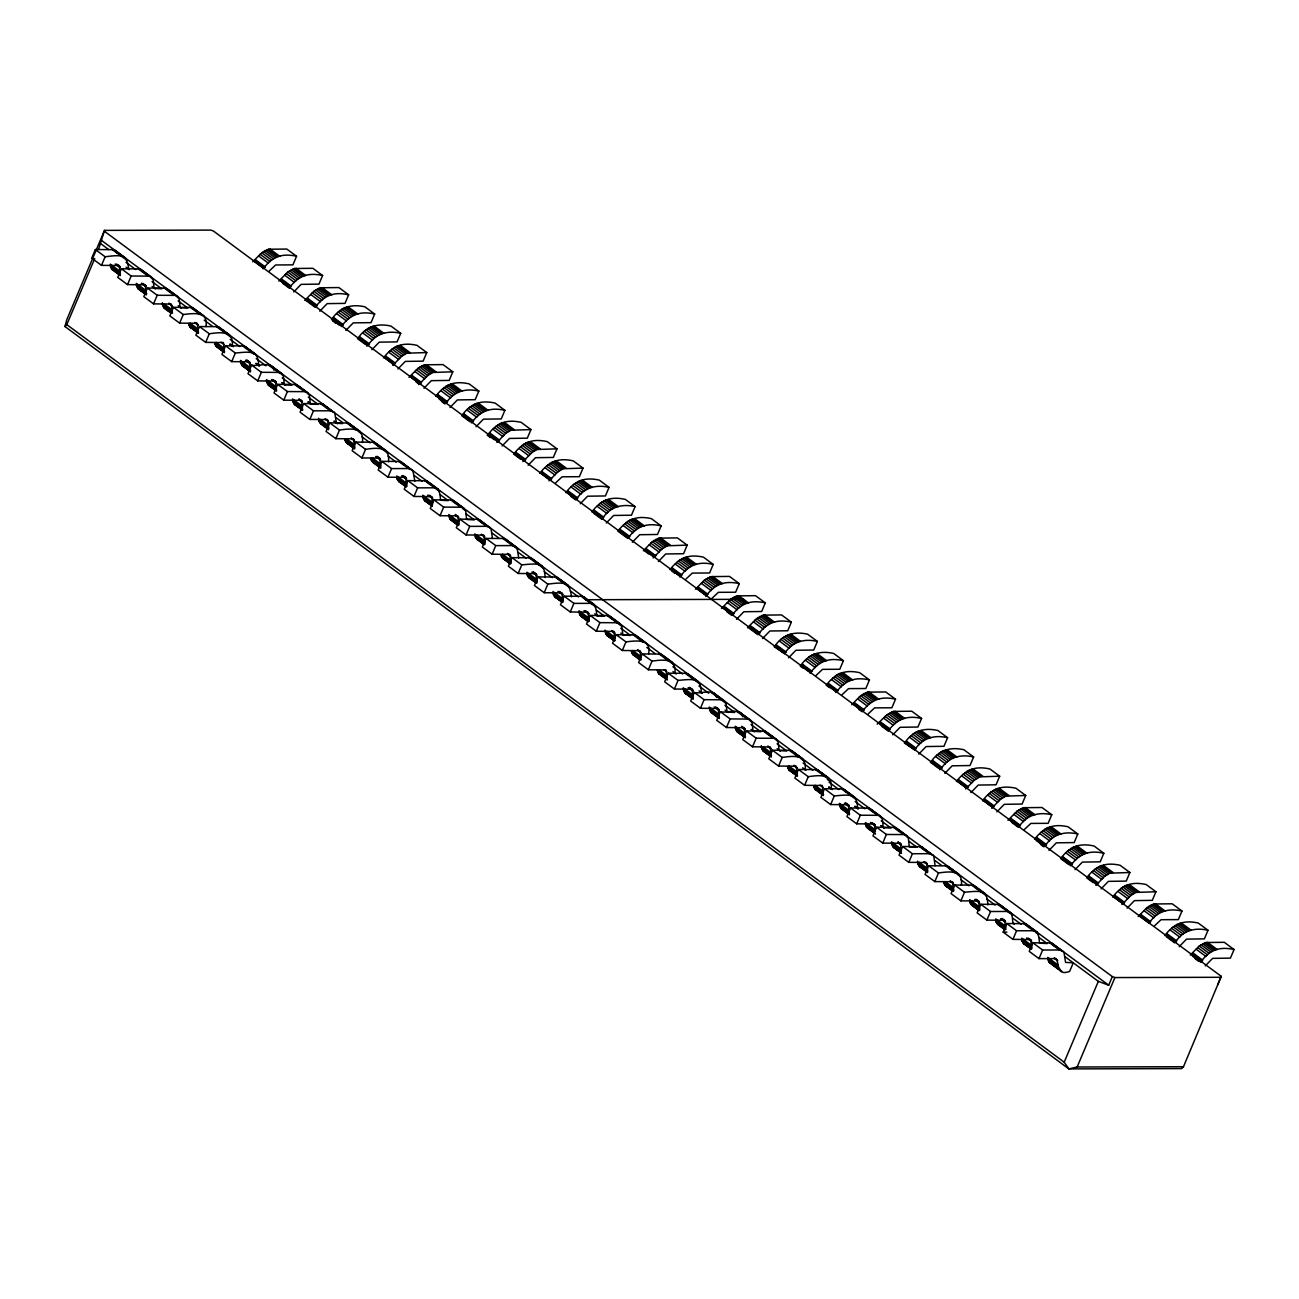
<?xml version="1.0" encoding="UTF-8"?>
<svg xmlns="http://www.w3.org/2000/svg" width="1299" height="1299" viewBox="0 0 1299 1299"><rect width="100%" height="100%" fill="white"/><g stroke="black" fill="none" stroke-linecap="round" stroke-linejoin="round"><path stroke-width="1.5" d="M120.044 271.377L110.285 264.152L110.383 265.824L120.141 273.05L119.151 265.516L101.501 265.369L91.726 258.144L95.363 249.538L113.549 249.652L117.316 253.143M146.089 290.635L136.33 283.409L136.411 285.082L146.186 292.307L145.196 284.773L127.529 284.611L117.771 277.401L121.408 268.796L139.578 268.909L143.361 272.4M162.375 302.667L162.456 304.339L172.231 311.565L171.224 304.031L153.574 303.869L143.816 296.659L147.453 288.053L165.623 288.167L169.406 291.658M198.455 333.405L190.304 327.38L188.501 323.597L198.26 330.823L197.269 323.289L179.619 323.126L169.86 315.917L173.481 307.311L191.667 307.425L194.834 309.633M224.483 352.662L216.348 346.638L214.546 342.855L224.305 350.08L223.314 342.546L205.664 342.384L195.889 335.174L199.526 326.569L217.712 326.682L220.879 328.891M250.252 367.666L240.494 360.44L240.591 362.112L250.35 369.338L249.359 361.804L231.709 361.642L221.934 354.432L225.571 345.826L243.757 345.94L246.924 348.148M276.297 386.923L266.539 379.698L266.62 381.37L276.395 388.596L275.388 381.062L257.738 380.899L247.979 373.69L251.616 365.084C257.933 367 271.881 360.31 273.927 370.166M302.342 406.181L292.567 398.955L292.665 400.628L302.44 407.854L301.433 400.319L283.783 400.157L274.024 392.947L277.645 384.342L295.831 384.455L299.614 387.93M318.612 418.213L319.067 421.379L328.826 428.605L327.478 419.577L309.828 419.415L300.069 412.205L303.69 403.599L321.876 403.713L325.042 405.921M323.126 404.151L334.817 413.147L336.409 423.198L342.498 423.636M354.513 446.369L344.755 439.143L345.112 440.637L354.871 447.863L353.523 438.835L335.873 438.672L326.098 431.463L329.735 422.857L347.921 422.971L351.688 426.445M380.558 465.627L370.783 458.401L371.141 459.895L380.916 467.12L379.568 458.092L361.918 457.93L352.143 450.721L355.78 442.115L373.95 442.212L377.733 445.703M406.506 483.212L396.747 475.986L397.185 479.152L406.944 486.378L405.597 477.35L387.946 477.188L378.188 469.962L381.825 461.372L399.995 461.47L403.778 464.961M401.261 461.924L412.936 470.92L414.884 481.215M432.551 502.469L422.776 495.244L422.873 496.916L432.632 504.142L431.641 496.608L413.991 496.445L404.233 489.22L407.854 480.63L426.04 480.727L429.823 484.218M440.036 494.61L440.572 500.229L448.269 500.651L440.134 494.643L438.136 489.155L427.306 481.182M459.034 524.893L457.686 515.865L440.036 515.703L430.261 508.477L433.898 499.888L452.084 499.985L455.852 503.476M474.866 533.759L475.304 536.925L485.079 544.151L483.731 535.123L466.081 534.961L456.306 527.735L459.943 519.145L478.129 519.243L481.897 522.734M479.38 519.697L491.054 528.693L492.386 538.403M510.767 561.915L500.992 554.689L501.349 556.183L511.124 563.409L509.776 554.381L492.11 554.218L482.351 546.993L485.988 538.403L504.158 538.5L507.941 541.992M505.425 538.955L517.099 547.951L518.707 558.002M536.714 579.5L526.956 572.274L527.394 575.441L537.153 582.666L535.805 573.638L518.155 573.476L508.396 566.25L512.033 557.661L530.203 557.758L533.369 559.983M562.759 598.758L552.984 591.532L553.439 594.698L563.198 601.924L561.85 592.896L544.2 592.734L534.441 585.508L538.062 576.918L556.248 577.016L560.031 580.507M588.804 618.015L579.029 610.79L579.484 613.956L589.243 621.182L587.895 612.154L570.245 611.991L560.47 604.766L564.107 596.176L582.293 596.273L586.06 599.765M596.273 610.157L596.826 615.758L604.522 616.197L596.387 610.173L594.374 604.701L583.543 596.728M605.074 630.047L605.172 631.72L614.93 638.946L613.94 631.411L596.29 631.249L586.515 624.023L590.152 615.434L608.338 615.531L612.105 619.022M639.53 659.567L633.019 654.761L631.2 650.978L640.975 658.203L639.969 650.669L622.318 650.507L612.56 643.281L616.197 634.691L634.367 634.789L638.15 638.28M667.199 680.027L659.048 674.019L657.245 670.235L667.02 677.461L666.014 669.927L648.363 669.764L638.605 662.539L642.226 653.949L660.412 654.047L663.578 656.271M692.968 695.03L683.193 687.821L683.29 689.493L693.049 696.719L692.058 689.184L674.408 689.022L664.65 681.796L668.271 673.207L686.457 673.304L689.623 675.529M716.626 697.547C714.596 687.691 700.632 694.364 694.316 692.464L690.678 701.054L700.453 708.28L718.103 708.442L718.997 714.288L709.238 707.078L711.138 712.534L719.273 718.542M745.041 733.545L735.283 726.336L735.38 728.008L745.139 735.234L744.148 727.7L726.498 727.537L716.723 720.312L720.36 711.722C726.677 713.622 740.625 706.948 742.671 716.804M761.328 745.594L761.409 747.266L771.184 754.492L770.177 746.957L752.527 746.795L742.768 739.569L746.405 730.98L764.575 731.077L768.359 734.568M797.407 776.315L789.256 770.307L787.454 766.524L797.213 773.749L796.222 766.215L778.572 766.053L768.813 758.827L772.434 750.237L790.62 750.335L793.786 752.559M823.436 795.573L815.301 789.565L813.499 785.781L823.257 792.991L822.267 785.473L804.617 785.31L794.858 778.085L798.479 769.495L816.665 769.593L819.831 771.817M849.205 810.576L839.446 803.367L839.544 805.039L849.302 812.248L848.312 804.731L830.662 804.568L820.887 797.342L824.524 788.737L842.71 788.85L846.477 792.341M875.25 829.834L865.491 822.608L865.572 824.297L875.347 831.506L874.357 823.972L856.691 823.826L846.932 816.6L850.569 807.994L868.739 808.108L872.522 811.599M901.295 849.091L891.536 841.866L891.617 843.554L901.392 850.764L900.386 843.23L882.735 843.083L872.977 835.858L876.614 827.252L894.784 827.366L898.567 830.857M917.565 861.123L918.02 864.306L927.778 871.515L926.431 862.487L908.78 862.341L899.022 855.115L902.643 846.51L920.829 846.623L924.612 850.114M922.079 847.078L933.77 856.057L935.085 865.767M953.466 889.279L943.707 882.07L944.064 883.547L953.823 890.773L952.476 881.745L934.825 881.599L925.05 874.373L928.688 865.767L946.874 865.881L950.641 869.372M979.414 906.864L969.655 899.639L970.093 902.805L979.868 910.031L978.52 901.003L960.87 900.856L951.095 893.631L954.733 885.025L972.919 885.139L976.686 888.63M1005.458 926.122L995.7 918.896L996.138 922.063L1005.913 929.288L1004.565 920.26L986.899 920.114L977.14 912.888L980.777 904.283L998.947 904.396L1002.731 907.887M1000.214 904.851L1011.889 913.83L1012.895 922.615L1014.259 924.287M1031.503 945.38L1021.728 938.154L1022.183 941.32L1031.942 948.546L1030.594 939.518L1012.944 939.372L1003.185 932.146L1006.806 923.54L1024.992 923.654L1028.776 927.145M1038.989 937.537L1039.525 943.139L1047.221 943.577L1039.086 937.553L1037.089 932.065L1026.259 924.109M1052.287 943.366L1063.978 952.346L1065.57 962.397L1073.266 962.835L1069.629 971.425C1055.827 976.345 1060.033 963.436 1055.746 958.581L1038.989 958.63L1029.23 951.404L1032.851 942.798L1051.037 942.912L1054.82 946.403M64.95 326.52L66.736 319.814L104.505 230.378L210.86 230.102L213.458 231.06L1221.255 976.328L1183.486 1066.723L1181.635 1068.606L1068.85 1068.898L64.95 326.52L66.801 324.636L94.73 258.501M98.61 249.327L104.505 230.378M101.501 265.369L105.122 256.764C123.73 254.393 126.717 254.994 128.861 269.543M127.529 284.611L131.167 276.021L149.353 276.119L153.12 279.61L154.126 288.394L161.823 288.833L152.048 281.607M153.574 303.869L157.211 295.279L175.397 295.376L179.165 298.867L180.155 307.652L187.852 308.09L178.093 300.865M179.619 323.126L183.256 314.537C194.899 313.059 208.571 311.549 205.924 326.569M205.664 342.384L209.301 333.794C222.389 331.83 233.917 331.294 232.245 346.167M231.709 361.642L235.33 353.052C251.633 351.526 258.257 350.308 258.647 365.668M252.753 261.813L261.748 252.769L268.487 249.246L286.787 249.051L296.562 256.26L292.925 264.866L275.648 264.964L269.25 270.988M257.738 380.899L261.375 372.31L279.561 372.407L283.328 375.898L284.335 384.683L292.015 385.105L282.256 377.895M278.798 281.071L287.793 272.027L294.516 268.503L312.832 268.308L322.59 275.518L318.969 284.124L301.141 284.367L293.769 291.934M283.783 400.157L287.42 391.567L305.606 391.665L309.373 395.156L310.364 403.94L318.06 404.362L308.301 397.153M304.843 300.329L313.822 291.285L320.561 287.761L338.877 287.566L348.635 294.776L345.014 303.381L327.186 303.625L319.814 311.192M309.828 419.415L313.465 410.825L330.222 410.776L333.957 412.124M340.159 325.01L332.024 319.002C339.575 307.457 350.974 303.625 364.922 306.824L374.68 314.033L371.043 322.639L353.231 322.883L345.859 330.449M335.873 438.672L339.494 430.083C352.597 428.102 364.126 427.566 362.453 442.456M400.725 333.291C386.777 330.108 375.395 333.94 367.828 345.469L358.069 338.243C365.62 326.715 377.019 322.883 390.95 326.081L400.725 333.291L397.088 341.897L379.259 342.14L371.904 349.707M361.918 457.93L365.539 449.34C378.642 447.359 390.155 446.824 388.498 461.713M383.53 357.858C392.282 346.46 401.521 341.832 416.995 345.339L426.77 352.549L423.133 361.154L405.304 361.398L397.932 368.965M387.946 477.188L391.584 468.598L408.341 468.549L412.092 469.897M409.006 377.36L417.986 368.299L424.724 364.792L443.04 364.597L452.799 371.806L449.178 380.412L431.349 380.656L423.977 388.222M413.991 496.445L417.628 487.856L434.386 487.807L438.136 489.155M435.62 396.357C444.355 384.975 453.611 380.347 469.085 383.855L478.844 391.064L475.207 399.67L457.394 399.913L450.022 407.48M440.036 515.703L443.673 507.113L461.843 507.211L465.627 510.702L466.617 519.486L474.314 519.909L466.179 513.901M469.8 421.639L461.665 415.615C470.4 404.233 479.64 399.605 495.13 403.096L504.889 410.322L501.252 418.928L483.439 419.171L476.067 426.722M466.081 534.961L469.702 526.371L486.459 526.322L490.21 527.67M494.205 439.695L487.693 434.873C496.445 423.49 505.684 418.863 521.159 422.354L530.934 429.579L527.297 438.185L509.468 438.429L502.112 445.979M492.11 554.218L495.747 545.629L512.504 545.58L516.255 546.928M520.25 458.953L513.738 454.13C522.474 442.748 531.729 438.12 547.204 441.611L556.979 448.837L553.342 457.443L535.513 457.686L528.141 465.237M518.155 573.476L521.792 564.886C538.095 563.36 544.703 562.142 545.093 577.503M539.783 473.388C548.519 462.006 557.774 457.378 573.249 460.869L583.007 468.095L579.386 476.701L562.11 476.798L555.696 482.822M544.2 592.734L547.837 584.128C566.429 581.773 569.417 582.374 571.56 596.907M565.828 492.646C574.564 481.263 583.819 476.636 599.294 480.127L609.052 487.352L605.415 495.958L587.603 496.202L580.231 503.752M570.245 611.991L573.882 603.386L590.639 603.353L594.374 604.701M591.857 511.903C600.609 500.521 609.848 495.893 625.322 499.384L635.097 506.61L631.46 515.216L613.648 515.459L606.276 523.01M596.29 631.249L599.911 622.643L618.097 622.757L621.88 626.248L622.87 635.016L630.567 635.455L620.792 628.229M661.142 525.868C645.668 522.377 636.413 527.004 627.677 538.387L617.902 531.161C626.654 519.779 635.893 515.151 651.367 518.642L661.142 525.868L657.505 534.474L639.676 534.717L632.321 542.268M622.318 650.507L625.956 641.901C637.614 640.423 651.27 638.929 648.623 653.933M643.378 550.679L652.374 541.618L659.096 538.111L677.412 537.9L687.171 545.125L683.55 553.731L665.721 553.975L658.349 561.525M648.363 669.764L652.001 661.159C665.088 659.194 676.617 658.658 674.944 673.532M669.992 569.676C678.727 558.294 687.983 553.666 703.457 557.157L713.216 564.383L709.595 572.989L692.318 573.086L685.904 579.11M674.408 689.022L678.046 680.416C694.332 678.906 700.957 677.688 701.346 693.049M695.468 589.194L704.448 580.133L711.186 576.626L729.502 576.415L739.261 583.641L735.624 592.247L718.347 592.328L711.949 598.368M700.453 708.28L704.074 699.674L722.26 699.788L726.044 703.279L727.034 712.047L734.731 712.485L724.956 705.26M721.513 608.452L730.493 599.391L737.231 595.884L755.531 595.673L765.306 602.898L761.669 611.504L743.84 611.748L736.484 619.298M726.498 727.537L730.119 718.932L748.305 719.045L752.089 722.536L753.079 731.305L760.776 731.743L751.001 724.517M747.542 627.709L756.538 618.649L763.276 615.141L781.576 614.93L791.351 622.156L787.714 630.762L769.885 631.005L762.513 638.556M752.527 746.795L756.164 738.189L774.35 738.303L778.117 741.794L779.124 750.562L786.804 751.001L777.046 743.775M817.38 641.414C803.448 638.215 792.049 642.047 784.499 653.592L774.724 646.366C782.29 634.821 793.689 631.005 807.621 634.188L817.38 641.414L813.759 650.02L795.93 650.263L788.558 657.814M778.572 766.053L782.209 757.447C795.297 755.482 806.825 754.946 805.153 769.82M808.904 671.648L800.769 665.624C808.335 654.079 819.718 650.263 833.666 653.446L843.424 660.671L839.787 669.261L822.527 669.358L816.113 675.399M804.617 785.31L808.254 776.705C821.341 774.74 832.87 774.204 831.198 789.078M829.493 687.626L826.245 685.222C834.981 673.84 844.22 669.212 859.711 672.703L869.469 679.929L865.832 688.519L848.556 688.616L842.158 694.656M830.662 804.568L834.283 795.962C850.585 794.452 857.21 793.218 857.6 808.595M851.706 704.74L860.701 695.679L867.44 692.156L885.739 691.961L895.514 699.187L891.877 707.776L874.6 707.874L868.203 713.914M856.691 823.826L860.328 815.22L878.514 815.334L882.281 818.825L883.288 827.593L890.984 828.031L881.209 820.806M877.198 724.144L886.746 714.937L893.485 711.414L911.784 711.219L921.559 718.444L917.922 727.034L900.093 727.294L892.722 734.844M882.735 843.083L886.373 834.478L904.559 834.591L908.326 838.082L909.316 846.851L917.013 847.289L908.878 841.265M947.588 737.702C933.656 734.503 922.258 738.335 914.691 749.88L904.932 742.655C912.499 731.11 923.898 727.294 937.829 730.476L947.588 737.702L943.967 746.292L926.138 746.552L918.766 754.102M908.78 862.341L912.418 853.735L929.175 853.687L932.926 855.034M973.633 756.96C959.701 753.761 948.302 757.593 940.736 769.138L930.977 761.912C938.528 750.367 949.926 746.535 963.874 749.734L973.633 756.96L969.996 765.549L952.183 765.809L944.811 773.36M934.825 881.599L938.463 872.993C951.55 871.028 963.079 870.492 961.406 885.366M956.437 781.511C965.189 770.128 974.429 765.501 989.919 768.992L999.678 776.217L996.041 784.807L978.228 785.067L970.856 792.617M960.87 900.856L964.491 892.251C980.794 890.741 987.419 889.506 987.808 904.867M982.482 800.769C991.234 789.386 1000.474 784.758 1015.948 788.249L1025.723 795.475L1022.086 804.065L1004.257 804.325L996.901 811.875M986.899 920.114L990.536 911.508L1007.293 911.46L1011.044 912.807M1007.959 820.27L1016.938 811.226L1023.677 807.702L1041.993 807.507L1051.768 814.733L1048.131 823.322L1030.854 823.42L1024.44 829.444M1012.944 939.372L1016.581 930.766L1033.338 930.717L1037.089 932.065M1034.572 839.284C1043.308 827.901 1052.563 823.274 1068.038 826.765L1077.797 833.99L1074.176 842.58L1056.347 842.84L1048.975 850.39M1038.989 958.63L1042.626 950.024L1059.383 949.975L1063.118 951.323M1068.752 864.549L1060.617 858.542C1069.353 847.159 1078.608 842.531 1094.083 846.022L1103.841 853.248L1100.204 861.838L1082.392 862.098L1075.02 869.648M1093.157 882.606L1086.646 877.799C1095.398 866.417 1104.637 861.789 1120.111 865.28L1129.886 872.506L1126.249 881.095L1108.42 881.355L1101.065 888.906M1183.486 1066.723L1077.147 1066.999L1068.85 1068.898L1064.19 1062.192L1098.337 981.362L1065.131 956.811M1098.337 981.362L1108.697 985.21L1112.334 976.604L104.521 231.352M1077.147 1066.999L1114.915 977.562L1221.271 977.286M1112.691 897.057C1121.443 885.674 1130.682 881.047 1146.156 884.538L1155.931 891.764L1152.294 900.353L1134.465 900.613L1127.094 908.163M1138.168 916.558L1147.147 907.514L1153.885 903.99L1172.201 903.795L1181.96 911.021L1178.339 919.611L1161.062 919.708L1154.649 925.732M1164.781 935.572C1173.517 924.19 1182.772 919.546 1198.246 923.053L1208.005 930.279L1204.384 938.868L1186.555 939.112L1179.183 946.679M1217.618 984.918L1221.255 976.328M1190.257 955.074L1199.237 946.029L1205.975 942.506L1224.291 942.311L1234.05 949.537L1230.413 958.126L1212.6 958.37L1205.228 965.936M263.096 268.779C271.832 257.397 281.087 252.769 296.562 256.26M282.63 283.231L289.125 288.037C297.877 276.655 307.116 272.027 322.59 275.518M305.411 300.085L315.17 307.295C323.922 295.912 333.161 291.285 348.635 294.776M341.215 326.552C349.951 315.17 359.206 310.542 374.68 314.033M392.736 365.328L401.716 356.267L406.814 353.214L426.77 352.549M418.781 384.585L427.761 375.525L432.859 372.472L452.799 371.806M436.188 396.016L445.947 403.242C453.513 391.713 464.912 387.881 478.844 391.064M471.423 422.841C480.159 411.458 489.414 406.831 504.889 410.322M496.9 442.358L505.879 433.298L510.978 430.245L530.934 429.579M522.945 461.616L531.924 452.555L537.023 449.503L556.979 448.837M548.974 480.874L557.969 471.813L563.052 468.76L583.007 468.095M566.396 492.305L576.155 499.53C583.722 487.986 595.121 484.17 609.052 487.352M592.441 511.562L602.2 518.788C609.767 507.243 621.149 503.427 635.097 506.61M653.153 557.888L662.133 548.844L667.231 545.791L687.171 545.125M679.75 576.902C688.502 565.52 697.742 560.892 713.216 564.383M705.795 596.16C714.531 584.777 723.787 580.15 739.261 583.641M726.953 611.813L731.84 615.417C740.576 604.035 749.832 599.407 765.306 602.898M748.11 627.449L757.885 634.675C766.621 623.293 775.876 618.665 791.351 622.156M809.959 673.191C818.695 661.808 827.95 657.18 843.424 660.671M836.004 692.448C844.74 681.066 853.995 676.438 869.469 679.929M858.785 709.303L862.049 711.706C870.785 700.323 880.04 695.696 895.514 699.187M881.583 726.141L888.078 730.964C896.83 719.581 906.069 714.937 921.559 718.444M965.644 788.98L974.623 779.936L979.722 776.867L999.678 776.217M991.689 808.238L1000.668 799.194L1005.767 796.125L1025.723 795.475M1009.096 819.685L1018.871 826.911C1026.421 815.366 1037.82 811.534 1051.768 814.733M1035.141 838.943L1044.899 846.169C1052.466 834.624 1063.865 830.792 1077.797 833.99M1070.376 865.767C1079.112 854.369 1088.367 849.741 1103.841 853.248M1095.853 885.269L1104.832 876.224L1109.931 873.155L1129.886 872.506M1121.898 904.526L1130.877 895.482L1135.976 892.413L1155.931 891.764M1139.304 915.974L1149.079 923.183C1156.63 911.654 1168.028 907.822 1181.96 911.021M1165.349 935.231L1175.108 942.441C1182.675 930.912 1194.073 927.08 1208.005 930.279M1192.45 956.032L1200.585 962.039C1209.32 950.657 1218.576 946.029 1234.05 949.537M367.828 345.469L366.691 346.07M784.499 653.592L774.155 646.707M914.691 749.88L904.364 742.996M940.736 769.138L939.599 769.722M585.752 599.732L743.661 599.326M1003.185 932.146L1006.904 932.13M110.383 265.824L112.185 269.607L115.936 270.955M216.348 346.638L220.099 347.986M240.591 362.112L242.393 365.896L246.144 367.244M319.067 421.379L321.584 424.416L324.263 425.017M345.112 440.637L347.629 443.673L350.308 444.274M371.141 459.895L373.657 462.931L376.353 463.532M397.185 479.152L399.702 482.189L402.381 482.79M458.596 521.727L448.821 514.501L449.876 518.934L454.471 521.305M475.304 536.925L477.837 539.962L480.516 540.563M501.349 556.183L503.866 559.219L506.545 559.82M532.59 579.078L529.911 578.477L527.394 575.441M553.439 594.698L555.956 597.735L558.635 598.336M659.048 674.019L662.799 675.366M688.843 694.624L687.415 694.478L692.302 698.083M711.138 712.534L714.888 713.882M789.256 770.307L793.007 771.655M815.301 789.565L819.052 790.912M839.544 805.039L841.346 808.822L845.097 810.17M918.02 864.306L920.536 867.342L923.216 867.943M944.064 883.547L946.581 886.584L949.26 887.201M970.093 902.805L972.626 905.841L975.305 906.458M996.138 922.063L998.655 925.099L1001.334 925.716M1057.548 964.637L1047.773 957.412L1048.829 961.861L1053.424 964.231M192.625 328.582L190.304 327.38M635.341 655.963L633.019 654.761M1112.334 976.604L1114.915 977.562M136.411 285.082L138.23 288.865L145.439 293.688M162.456 304.339L164.275 308.123L171.468 312.945M266.62 381.37L268.438 385.154L275.648 389.96M292.665 400.628L294.467 404.411L301.677 409.217M422.873 496.916L424.676 500.7L431.885 505.506M579.484 613.956L580.929 616.246L588.138 621.052M605.172 631.72L606.974 635.503L614.183 640.31M683.29 689.493L686.164 694.023M735.38 728.008L737.183 731.792L744.392 736.598M761.409 747.266L763.227 751.049L770.421 755.856M866.547 827.057L874.6 832.886L866.547 827.057L865.572 824.297M891.617 843.554L893.436 847.338L900.629 852.144M1022.183 941.32L1023.628 943.626L1030.838 948.432M270.03 249.083L279.805 256.309M296.075 268.341L305.833 275.567M322.12 287.599L331.878 294.824M348.164 306.856L357.923 314.082M374.193 326.114L383.968 333.34M400.238 345.372L410.013 352.597M426.283 364.629L436.042 371.855M452.328 383.887L462.087 391.113M478.373 403.145L488.132 410.37M504.402 422.402L514.177 429.628M530.447 441.66L540.205 448.886M556.492 460.918L566.25 468.143M582.537 480.175L592.295 487.401M608.565 499.433L618.34 506.659M634.61 518.691L644.385 525.916M660.655 537.948L670.414 545.174M686.7 557.206L696.459 564.432M712.745 576.464L722.504 583.689M738.774 595.721L748.549 602.947M764.819 614.979L774.594 622.205M790.864 634.237L800.622 641.462M816.909 653.494L826.667 660.72M842.954 672.752L852.712 679.978M868.982 692.01L878.757 699.235M895.027 711.267L904.786 718.477M921.072 730.525L930.831 737.735M947.117 749.783L956.876 756.992M973.146 769.04L982.921 776.25M999.191 788.298L1008.966 795.508M1025.236 807.556L1034.994 814.765M1051.281 826.813L1061.039 834.023M1077.326 846.071L1087.084 853.281M1103.354 865.329L1113.129 872.538M1129.399 884.587L1139.174 891.796M1155.444 903.828L1165.203 911.054M1181.489 923.086L1191.248 930.311M1207.534 942.343L1217.293 949.569M268.487 249.246L278.246 256.471M294.516 268.503L304.291 275.729M320.561 287.761L330.336 294.987M346.606 307.019L356.364 314.244M372.651 326.276L382.409 333.502M398.696 345.534L408.454 352.76M424.724 364.792L434.499 372.017M450.769 384.049L460.544 391.275M476.814 403.307L486.573 410.533M502.859 422.565L512.618 429.79M528.904 441.822L538.663 449.048M554.933 461.08L564.708 468.306M580.978 480.338L590.753 487.547M607.023 499.595L616.781 506.805M633.068 518.853L642.826 526.063M659.096 538.111L668.871 545.32M685.141 557.368L694.916 564.578M711.186 576.626L720.945 583.836M737.231 595.884L746.99 603.093M763.276 615.141L773.035 622.351M789.305 634.399L799.08 641.609M815.35 653.657L825.125 660.866M841.395 672.898L851.154 680.124M867.44 692.156L877.198 699.382M893.485 711.414L903.243 718.639M919.513 730.671L929.288 737.897M945.558 749.929L955.317 757.155M971.603 769.187L981.362 776.412M997.648 788.444L1007.407 795.67M1023.677 807.702L1033.452 814.928M1049.722 826.96L1059.497 834.185M1075.767 846.217L1085.526 853.443M1101.812 865.475L1111.571 872.701M1127.857 884.733L1137.615 891.958M1153.885 903.99L1163.66 911.216M1179.93 923.248L1189.705 930.474M1205.975 942.506L1215.734 949.731M266.831 249.7L276.606 256.926M292.876 268.958L302.651 276.184M318.921 288.216L328.679 295.441M344.966 307.473L354.724 314.699M371.011 326.731L380.769 333.957M397.039 345.989L406.814 353.214M423.084 365.246L432.859 372.472M449.129 384.504L458.888 391.73M475.174 403.762L484.933 410.987M501.203 423.019L510.978 430.245M527.248 442.277L537.023 449.503M553.293 461.535L563.052 468.76M579.338 480.792L589.096 488.018M605.383 500.05L615.141 507.276M631.411 519.308L641.186 526.533M657.456 538.565L667.231 545.791M683.501 557.823L693.26 565.049M709.546 577.081L719.305 584.306M735.591 596.338L745.35 603.564M761.62 615.596L771.395 622.822M787.665 634.854L797.44 642.079M813.71 654.111L823.469 661.337M839.755 673.369L849.514 680.595M865.784 692.627L875.558 699.852M891.828 711.884L901.603 719.11M917.873 731.142L927.632 738.368M943.918 750.4L953.677 757.609M969.963 769.658L979.722 776.867M995.992 788.915L1005.767 796.125M1022.037 808.173L1031.812 815.382M1048.082 827.431L1057.841 834.64M1074.127 846.688L1083.886 853.898M1100.172 865.946L1109.931 873.155M1126.201 885.204L1135.976 892.413M1152.245 904.461L1162.02 911.671M1178.29 923.719L1188.049 930.928M1204.335 942.96L1214.094 950.186M265.142 250.463L274.901 257.689M291.187 269.721L300.946 276.931M317.216 288.979L326.991 296.188M343.261 308.236L353.036 315.446M369.306 327.494L379.064 334.704M395.351 346.752L405.109 353.961M421.396 366.009L431.154 373.219M447.424 385.267L457.199 392.477M473.469 404.525L483.244 411.734M499.514 423.783L509.273 430.992M525.559 443.04L535.318 450.25M551.588 462.282L561.363 469.507M577.633 481.539L587.408 488.765M603.678 500.797L613.437 508.023M629.723 520.055L639.481 527.28M655.768 539.312L665.526 546.538M681.796 558.57L691.571 565.796M707.841 577.828L717.616 585.053M733.886 597.085L743.645 604.311M759.931 616.343L769.69 623.569M785.976 635.601L795.735 642.826M812.005 654.858L821.78 662.084M838.05 674.116L847.825 681.342M864.095 693.374L873.854 700.599M890.14 712.631L899.898 719.857M916.168 731.889L925.943 739.115M942.213 751.147L951.988 758.372M968.258 770.404L978.017 777.63M994.303 789.662L1004.062 796.888M1020.348 808.92L1030.107 816.145M1046.377 828.177L1056.152 835.403M1072.422 847.435L1082.197 854.661M1098.467 866.693L1108.226 873.918M1124.512 885.95L1134.271 893.176M1150.541 905.208L1160.316 912.434M1176.585 924.466L1186.36 931.692M1202.63 943.724L1212.405 950.949M263.421 251.486L273.196 258.712M289.466 270.744L299.241 277.97M315.511 290.002L325.27 297.227M341.556 309.259L351.315 316.485M367.601 328.517L377.36 335.743M393.629 347.775L403.404 355M419.674 367.032L429.449 374.258M445.719 386.29L455.478 393.516M471.764 405.548L481.523 412.773M497.793 424.805L507.568 432.031M523.838 444.063L533.613 451.289M549.883 463.321L559.642 470.53M575.928 482.578L585.687 489.788M601.973 501.836L611.732 509.046M628.002 521.094L637.777 528.303M654.047 540.352L663.821 547.561M680.091 559.609L689.85 566.819M706.136 578.867L715.895 586.076M732.181 598.125L741.94 605.334M758.21 617.382L767.985 624.592M784.255 636.624L794.03 643.849M810.3 655.881L820.059 663.107M836.345 675.139L846.104 682.365M862.374 694.397L872.149 701.622M888.419 713.654L898.194 720.88M914.464 732.912L924.239 740.138M940.508 752.17L950.267 759.395M966.553 771.427L976.312 778.653M992.582 790.685L1002.357 797.911M1018.627 809.943L1028.402 817.168M1044.672 829.2L1054.431 836.426M1070.717 848.458L1080.476 855.684M1096.762 867.716L1106.521 874.941M1122.791 886.973L1132.566 894.199M1148.836 906.231L1158.611 913.457M1174.881 925.489L1184.639 932.714M1200.926 944.746L1210.684 951.972M261.748 252.769L271.507 259.979M287.793 272.027L297.552 279.236M313.822 291.285L323.597 298.494M339.867 310.542L349.642 317.752M365.912 329.8L375.671 337.009M391.957 349.058L401.716 356.267M417.986 368.299L427.761 375.525M444.031 387.557L453.806 394.782M470.076 406.814L479.834 414.04M496.121 426.072L505.879 433.298M522.166 445.33L531.924 452.555M548.194 464.587L557.969 471.813M574.239 483.845L584.014 491.071M600.284 503.103L610.043 510.328M626.329 522.36L636.088 529.586M652.374 541.618L662.133 548.844M678.403 560.876L688.178 568.101M704.448 580.133L714.223 587.359M730.493 599.391L740.251 606.617M756.538 618.649L766.296 625.874M782.566 637.906L792.341 645.132M808.611 657.164L818.386 664.39M834.656 676.422L844.415 683.647M860.701 695.679L870.46 702.905M886.746 714.937L896.505 722.163M912.775 734.195L922.55 741.42M938.82 753.452L948.595 760.678M964.865 772.71L974.623 779.936M990.91 791.968L1000.668 799.194M1016.938 811.226L1026.713 818.451M1042.983 830.483L1052.758 837.709M1069.028 849.741L1078.803 856.967M1095.073 868.999L1104.832 876.224M1121.118 888.256L1130.877 895.482M1147.147 907.514L1156.922 914.74M1173.192 926.772L1182.967 933.981M1199.237 946.029L1208.996 953.239M260.125 254.263L269.9 261.489M286.17 273.521L295.928 280.746M312.215 292.778L321.973 299.988M338.26 312.036L348.018 319.245M364.288 331.294L374.063 338.503M390.333 350.551L400.108 357.761M416.378 369.809L426.137 377.019M442.423 389.067L452.182 396.276M468.452 408.324L478.227 415.534M494.497 427.582L504.272 434.792M520.542 446.84L530.301 454.049M546.587 466.097L556.345 473.307M572.632 485.339L582.39 492.565M598.66 504.597L608.435 511.822M624.705 523.854L634.48 531.08M650.75 543.112L660.509 550.338M676.795 562.37L686.554 569.595M702.84 581.627L712.599 588.853M728.869 600.885L738.644 608.111M754.914 620.143L764.689 627.368M780.959 639.4L790.718 646.626M807.004 658.658L816.762 665.884M833.032 677.916L842.807 685.141M859.077 697.173L868.852 704.399M885.122 716.431L894.881 723.657M911.167 735.689L920.926 742.914M937.212 754.946L946.971 762.172M963.241 774.204L973.016 781.43M989.286 793.462L999.061 800.687M1015.331 812.719L1025.09 819.945M1041.376 831.977L1051.135 839.203M1067.421 851.235L1077.18 858.46M1093.449 870.492L1103.224 877.718M1119.494 889.75L1129.269 896.976M1145.539 909.008L1155.298 916.233M1171.584 928.265L1181.343 935.491M1197.629 947.523L1207.388 954.749M258.615 255.935L268.39 263.161M284.66 275.193L294.418 282.419M310.705 294.451L320.463 301.677M336.75 313.709L346.508 320.934M362.778 332.966L372.553 340.192M388.823 352.224L398.598 359.45M414.868 371.482L424.627 378.707M440.913 390.739L450.672 397.965M466.942 409.997L476.717 417.223M492.987 429.255L502.762 436.48M519.032 448.512L528.79 455.738M545.077 467.77L554.835 474.996M571.122 487.028L580.88 494.253M597.15 506.285L606.925 513.511M623.195 525.543L632.97 532.769M649.24 544.801L658.999 552.026M675.285 564.058L685.044 571.284M701.33 583.316L711.089 590.542M727.359 602.574L737.134 609.799M753.404 621.831L763.179 629.057M779.449 641.089L789.207 648.315M805.494 660.347L815.252 667.556M831.522 679.604L841.297 686.814M857.567 698.862L867.342 706.071M883.612 718.12L893.371 725.329M909.657 737.377L919.416 744.587M935.702 756.635L945.461 763.844M961.731 775.893L971.506 783.102M987.776 795.15L997.551 802.36M1013.821 814.408L1023.58 821.618M1039.866 833.666L1049.624 840.875M1065.911 852.907L1075.669 860.133M1091.939 872.165L1101.714 879.391M1117.984 891.423L1127.759 898.648M1144.029 910.68L1153.788 917.906M1170.074 929.938L1179.833 937.164M1196.119 949.196L1205.878 956.421M255.497 259.735L265.272 266.961M281.542 278.993L291.301 286.218M307.587 298.25L317.346 305.476M333.616 317.508L343.391 324.734M359.661 336.766L369.436 343.991M385.706 356.023L395.464 363.249M411.751 375.281L421.509 382.507M437.795 394.539L447.554 401.764M463.824 413.796L473.599 421.022M489.869 433.054L499.644 440.28M515.914 452.312L525.673 459.537M541.959 471.569L551.718 478.795M568.004 490.827L577.763 498.053M594.033 510.085L603.808 517.311M620.078 529.342L629.853 536.568M646.123 548.6L655.881 555.826M672.168 567.858L681.926 575.067M698.196 587.116L707.971 594.325M724.241 606.373L734.016 613.583M750.286 625.631L760.045 632.84M776.331 644.889L786.09 652.098M802.376 664.146L812.135 671.356M828.405 683.404L838.18 690.613M854.45 702.662L864.225 709.871M880.495 721.919L890.253 729.129M906.54 741.177L916.298 748.386M932.585 760.418L942.343 767.644M958.613 779.676L968.388 786.902M984.658 798.934L994.433 806.159M1010.703 818.191L1020.462 825.417M1036.748 837.449L1046.507 844.675M1062.777 856.707L1072.552 863.932M1088.822 875.964L1098.597 883.19M1114.867 895.222L1124.625 902.448M1140.912 914.48L1150.67 921.705M1166.957 933.737L1176.715 940.963M1192.985 952.995L1202.76 960.221M254.994 260.303L264.769 267.513M281.039 279.561L290.797 286.77M307.084 298.819L316.842 306.028M333.112 318.076L342.887 325.286M359.157 337.334L368.932 344.544M385.202 356.592L394.961 363.801M411.247 375.849L421.006 383.059M437.292 395.091L447.051 402.317M463.321 414.349L473.096 421.574M489.366 433.606L499.141 440.832M515.411 452.864L525.169 460.09M541.456 472.122L551.214 479.347M567.501 491.379L577.259 498.605M593.529 510.637L603.304 517.863M619.574 529.895L629.349 537.12M645.619 549.152L655.378 556.378M671.664 568.41L681.423 575.636M697.693 587.668L707.468 594.893M723.738 606.925L733.513 614.151M749.783 626.183L759.542 633.409M775.828 645.441L785.586 652.666M801.873 664.698L811.631 671.924M827.901 683.956L837.676 691.182M853.946 703.214L863.721 710.439M879.991 722.471L889.75 729.697M906.036 741.729L915.795 748.955M932.081 760.987L941.84 768.212M958.11 780.244L967.885 787.47M984.155 799.502L993.93 806.728M1010.2 818.76L1019.959 825.985M1036.245 838.017L1046.004 845.243M1062.273 857.275L1072.048 864.501M1088.318 876.533L1098.093 883.758M1114.363 895.79L1124.122 903.016M1140.408 915.048L1150.167 922.274M1166.453 934.306L1176.212 941.531M1192.482 953.563L1202.257 960.773M254.458 260.79L264.217 268.016M280.503 280.048L290.262 287.274M306.548 299.306L316.307 306.532M332.576 318.564L342.351 325.789M358.621 337.821L368.38 345.047M384.666 357.079L394.425 364.305M410.711 376.337L420.47 383.562M436.74 395.594L446.515 402.82M462.785 414.852L472.56 422.078M488.83 434.11L498.589 441.335M514.875 453.367L524.634 460.593M540.92 472.625L550.679 479.851M566.949 491.883L576.724 499.108M592.994 511.14L602.768 518.366M619.038 530.398L628.797 537.624M645.083 549.656L654.842 556.881M671.128 568.913L680.887 576.139M697.157 588.171L706.932 595.397M723.202 607.429L732.961 614.654M749.247 626.686L759.006 633.912M775.292 645.944L785.051 653.17M801.321 665.202L811.096 672.427M827.366 684.459L837.141 691.685M853.411 703.717L863.169 710.943M879.455 722.975L889.214 730.184M905.5 742.232L915.259 749.442M931.529 761.49L941.304 768.699M957.574 780.748L967.349 787.957M983.619 800.005L993.378 807.215M1009.664 819.263L1019.423 826.473M1035.709 838.521L1045.468 845.73M1061.738 857.778L1071.513 864.988M1087.783 877.036L1097.558 884.246M1113.828 896.294L1123.586 903.503M1139.872 915.535L1149.631 922.761M1165.901 934.793L1175.676 942.019M1191.946 954.051L1201.721 961.276M253.89 261.229L263.665 268.438M279.935 280.487L289.709 287.696M305.979 299.744L315.738 306.954M384.098 357.501L393.873 364.727M411.767 377.977L419.918 383.984M462.233 415.274L471.992 422.5M488.262 434.532L498.037 441.757M514.307 453.789L524.082 461.015M540.352 473.047L550.11 480.273M618.47 530.82L628.245 538.046M644.515 550.078L654.29 557.303M670.56 569.335L680.319 576.561M696.605 588.593L706.364 595.819M722.65 607.851L732.409 615.077M748.679 627.108L758.454 634.334M826.813 684.882L836.572 692.107M852.842 704.139L862.617 711.365M878.887 723.397L888.662 730.623M957.022 781.17L966.781 788.396M983.051 800.428L992.826 807.653M1061.186 858.201L1070.944 865.426M1087.214 877.458L1096.989 884.684M1113.259 896.716L1123.034 903.925M1191.394 954.489L1201.153 961.698M331.456 319.343L339.591 325.351M357.485 338.601L365.636 344.608M416.086 381.922L419.333 384.325M438.867 398.777L445.378 403.583M570.699 496.267L575.587 499.871M593.497 513.105L601.632 519.129M643.947 550.419L648.834 554.04M671.615 570.878L674.879 573.297M800.2 665.965L803.448 668.368M930.409 762.253L938.544 768.277M1011.775 822.429L1018.286 827.252M1036.196 840.485L1044.331 846.51M1166.405 936.774L1174.54 942.798M332.512 320.788L335.759 323.191M441.563 401.423L444.81 403.843M487.125 435.133L490.389 437.536M1040.515 844.35L1043.763 846.753M1195.129 958.694L1198.392 961.098M114.799 250.106L125.63 258.063M140.844 269.364L151.674 277.32M166.889 288.622L177.719 296.578M192.918 307.879L203.764 315.836M218.963 327.137L229.793 335.093M245.008 346.395L255.838 354.351M271.053 365.636L281.883 373.609M297.098 384.894L307.928 392.866M349.171 423.409L360.002 431.382M375.216 442.667L386.047 450.639M453.335 500.44L464.165 508.412M531.47 558.213L542.3 566.185M557.498 577.47L568.329 585.443M609.588 615.986L620.419 623.958M635.633 635.243L646.464 643.216M661.678 654.501L672.509 662.474M687.707 673.759L698.537 681.731M713.752 693.017L724.582 700.989M739.797 712.274L750.627 720.247M765.842 731.532L776.672 739.504M791.887 750.79L802.717 758.762M817.915 770.047L828.746 778.02M843.96 789.305L854.791 797.277M870.005 808.563L880.836 816.535M896.05 827.82L906.881 835.777M948.124 866.336L958.954 874.292M974.169 885.593L984.999 893.55M100.884 239.942L1108.697 985.21M113.549 249.652L123.308 256.861M139.578 268.909L149.353 276.119M165.623 288.167L175.397 295.376M191.667 307.425L201.426 314.634M217.712 326.682L227.471 333.892M243.757 345.94L253.516 353.149M269.786 365.198L279.561 372.407M295.831 384.455L305.606 391.665M321.876 403.713L331.635 410.922M347.921 422.971L357.68 430.18M373.95 442.212L383.725 449.438M399.995 461.47L409.77 468.695M426.04 480.727L435.798 487.953M452.084 499.985L461.843 507.211M478.129 519.243L487.888 526.468M504.158 538.5L513.933 545.726M530.203 557.758L539.978 564.984M556.248 577.016L566.007 584.241M582.293 596.273L592.052 603.499M608.338 615.531L618.097 622.757M634.367 634.789L644.142 642.015M660.412 654.047L670.187 661.272M686.457 673.304L696.215 680.53M712.502 692.562L722.26 699.788M738.53 711.82L748.305 719.045M764.575 731.077L774.35 738.303M790.62 750.335L800.379 757.561M816.665 769.593L826.424 776.818M842.71 788.85L852.469 796.076M868.739 808.108L878.514 815.334M894.784 827.366L904.559 834.591M920.829 846.623L930.587 853.849M946.874 865.881L956.632 873.107M972.919 885.139L982.677 892.364M998.947 904.396L1008.722 911.622M1024.992 923.654L1034.767 930.88M1051.037 942.912L1060.796 950.137M112.12 249.505L127.091 260.352M138.165 268.763L147.924 275.973M164.21 288.005L173.969 295.23M190.239 307.262L200.014 314.488M216.283 326.52L231.254 337.383M242.328 345.778L254.036 354.237M268.373 365.035L280.081 373.495M294.418 384.293L304.486 391.551M320.447 403.551L330.222 410.776M346.492 422.808L356.267 430.034M358.199 431.268L361.463 433.671M372.537 442.066L387.508 452.929M398.582 461.324L408.665 468.582M424.611 480.581L439.582 491.444M450.656 499.839L460.431 507.065M462.363 508.299L465.627 510.702M476.701 519.097L486.459 526.322M502.745 538.354L512.504 545.58M512.829 545.612L517.7 549.217M528.79 557.612L543.745 568.475M554.819 576.87L569.79 587.733M580.864 596.127L595.835 606.99M606.909 615.385L616.668 622.611M616.993 622.643L621.88 626.248M632.954 634.643L642.713 641.868M658.999 653.9L668.758 661.126M669.066 661.142L673.954 664.763M685.028 673.158L699.999 684.021M711.073 692.416L726.044 703.279M737.118 711.673L747.201 718.915M763.163 730.931L772.921 738.157M789.191 750.189L798.966 757.414M800.915 758.632L804.162 761.052M815.236 769.446L830.207 780.309M841.281 788.704L856.252 799.567M867.326 807.962L877.41 815.204M893.371 827.219L903.13 834.429M919.4 846.477L929.175 853.687M945.445 865.735L955.22 872.944M957.152 874.178L960.416 876.598M971.49 884.992L986.461 895.855M997.535 904.25L1012.489 915.113M1023.58 923.508L1033.338 930.717M1035.287 931.951L1038.534 934.371M1049.608 942.765L1059.383 949.975M827.301 779.384L830.564 781.803M100.949 243.806L108.775 249.603M126.003 262.349L135.778 269.575M204.138 320.122L212.273 326.13M230.167 339.38L239.942 346.589M256.212 358.638L265.986 365.847M335.97 417.612L342.481 422.419M362.015 436.87L370.15 442.878M388.044 456.128L396.195 462.135M414.089 475.385L422.224 481.393M492.224 533.158L498.735 537.965M518.252 552.416L526.404 558.424M544.297 571.674L552.432 577.682M570.342 590.931L578.477 596.939M646.837 647.487L654.972 653.511M672.882 666.744L682.641 673.97M698.927 686.002L708.686 693.228M803.091 763.033L812.849 770.258M829.135 782.29L838.894 789.516M855.164 801.548L864.939 808.774M934.923 860.523L941.434 865.345M960.968 879.78L969.103 885.804M986.996 899.038L995.148 905.062M1013.041 918.296L1021.176 924.32M126.068 267.172L129.332 269.591M152.113 286.43L155.377 288.849M178.158 305.687L181.405 308.107M230.232 344.203L233.495 346.606M256.276 363.46L259.54 365.863M282.321 382.718L285.585 385.121M308.366 401.976L311.614 404.379M334.411 421.233L337.659 423.636M594.812 613.81L598.076 616.213M620.857 633.068L624.121 635.471M672.947 671.583L676.194 673.986M698.992 690.841L702.239 693.244M725.021 710.098L728.284 712.502M751.066 729.356L754.329 731.759M777.111 748.614L780.358 751.017M829.2 787.129L832.448 789.532M855.229 806.387L858.493 808.79M881.274 825.644L884.538 828.048M229.761 344.154L233.024 346.557M255.806 363.411L259.069 365.815M281.851 382.669L285.098 385.072M307.895 401.927L311.143 404.33M333.924 421.185L337.188 423.588M802.685 767.823L805.932 770.226M828.713 787.08L831.977 789.483M854.758 806.338L858.022 808.741M880.803 825.596L884.051 827.999M246.729 359.985L249.993 362.389M376.937 456.274L380.201 458.677M402.982 475.531L406.246 477.935M533.191 571.82L536.455 574.223M689.444 687.366L692.692 689.769M845.698 802.912L848.945 805.315M975.89 899.184L979.154 901.603M1001.935 918.442L1005.199 920.861M116.731 264.119L119.979 266.539M142.776 283.377L146.024 285.796M246.94 360.408L250.187 362.811M272.985 379.665L276.232 382.068M299.03 398.923L302.277 401.326M377.148 456.696L380.396 459.099M403.193 475.954L406.441 478.357M429.222 495.211L432.486 497.614M455.267 514.469L458.531 516.872M533.402 572.242L536.649 574.645M559.431 591.5L562.694 593.903M585.476 610.757L588.739 613.16M689.639 687.788L692.903 690.191M715.684 707.046L718.948 709.449M741.729 726.303L744.976 728.707M845.893 803.334L849.156 805.737M871.938 822.592L875.185 824.995M897.982 841.849L901.23 844.253M976.101 899.606L979.349 902.026M1002.146 918.864L1005.394 921.283M1028.191 938.122L1031.438 940.541M116.845 264.623L120.109 267.026M142.89 283.88L146.154 286.283M168.935 303.138L172.182 305.541M194.98 322.396L198.227 324.799M247.054 360.911L250.317 363.314M273.099 380.169L276.346 382.572M299.143 399.426L302.391 401.829M325.188 418.684L328.436 421.087M351.217 437.942L354.481 440.345M377.262 457.199L380.526 459.602M403.307 476.457L406.555 478.86M429.352 495.715L432.599 498.118M455.397 514.972L458.644 517.375M481.426 534.23L484.689 536.633M507.471 553.488L510.734 555.891M533.516 572.745L536.763 575.148M559.56 591.987L562.808 594.406M585.589 611.244L588.853 613.664M611.634 630.502L614.898 632.922M637.679 649.76L640.927 652.179M689.769 688.275L693.017 690.695M715.798 707.533L719.061 709.952M741.843 726.791L745.106 729.21M767.888 746.048L771.135 748.468M793.933 765.306L797.18 767.709M846.006 803.821L849.27 806.224M872.051 823.079L875.315 825.482M898.096 842.337L901.344 844.74M924.141 861.594L927.389 863.997M950.17 880.852L953.434 883.255M976.215 900.11L979.478 902.513M1002.26 919.367L1005.507 921.77M1028.305 938.625L1031.552 941.028M1054.35 957.883L1057.597 960.286M115.254 263.973L120.141 267.594M141.299 283.231L146.17 286.852M168.967 303.69L172.215 306.109M195.012 322.948L198.26 325.367M221.041 342.205L224.305 344.608M245.462 360.261L250.35 363.866M271.507 379.519L276.378 383.124M299.176 399.978L302.423 402.381M325.205 419.236L328.468 421.639M351.25 438.494L354.513 440.897M375.671 456.55L380.558 460.155M401.716 475.807L406.587 479.412M427.744 495.065L432.632 498.67M455.413 515.524L458.677 517.928M481.458 534.782L484.722 537.185M507.503 554.04L510.751 556.443M531.924 572.096L536.796 575.701M557.953 591.354L562.84 594.958M583.998 610.611L588.885 614.216M611.667 631.07L614.93 633.474M637.712 650.328L640.959 652.731M663.757 669.586L667.004 671.989M688.161 687.642L693.049 691.247M714.206 706.9L719.094 710.504M741.875 727.359L745.123 729.762M767.92 746.616L771.168 749.02M793.965 765.874L797.213 768.277M819.994 785.132L823.257 787.535M844.415 803.172L849.302 806.793M870.46 822.429L875.331 826.05M898.129 842.905L901.376 845.308M924.174 862.163L927.421 864.566M950.202 881.42L953.466 883.823M974.623 899.46L979.511 903.081M1000.668 918.718L1005.54 922.339M1026.697 937.975L1031.585 941.596M1054.366 958.435L1057.63 960.854M95.363 249.538L105.122 256.764M121.408 268.796L131.167 276.021M147.453 288.053L157.211 295.279M173.481 307.311L183.256 314.537M199.526 326.569L209.301 333.794M225.571 345.826L235.33 353.052M251.616 365.084L261.375 372.31M277.645 384.342L287.42 391.567M303.69 403.599L313.465 410.825M329.735 422.857L339.494 430.083M355.78 442.115L365.539 449.34M381.825 461.372L391.584 468.598M407.854 480.63L417.628 487.856M433.898 499.888L443.673 507.113M459.943 519.145L469.702 526.371M485.988 538.403L495.747 545.629M512.033 557.661L521.792 564.886M538.062 576.918L547.837 584.128M564.107 596.176L573.882 603.386M590.152 615.434L599.911 622.643M616.197 634.691L625.956 641.901M642.226 653.949L652.001 661.159M668.271 673.207L678.046 680.416M694.316 692.464L704.074 699.674M720.36 711.722L730.119 718.932M746.405 730.98L756.164 738.189M772.434 750.237L782.209 757.447M798.479 769.495L808.254 776.705M824.524 788.737L834.283 795.962M850.569 807.994L860.328 815.22M876.614 827.252L886.373 834.478M902.643 846.51L912.418 853.735M928.688 865.767L938.463 872.993M954.733 885.025L964.491 892.251M980.777 904.283L990.536 911.508M1006.806 923.54L1016.581 930.766M1032.851 942.798L1042.626 950.024M163.999 303.869L172.134 309.893M190.044 323.126L198.179 329.15M216.072 342.384L224.224 348.408M320.236 419.415L328.387 425.439M346.281 438.672L354.416 444.696M372.326 457.93L380.461 463.954M476.489 534.961L484.624 540.985M502.534 554.218L510.669 560.242M606.698 631.249L614.833 637.257M632.743 650.507L640.878 656.515M658.788 669.764L666.923 675.772M762.951 746.795L771.086 752.803M788.996 766.053L797.131 772.061M815.025 785.31L823.176 791.318M919.205 862.341L927.34 868.349M945.234 881.599L953.385 887.607M318.71 419.886L328.468 427.111M396.828 477.659L406.603 484.884M448.918 516.174L458.677 523.4M474.963 535.432L484.722 542.657M527.037 573.947L536.812 581.173M553.082 593.205L562.84 600.43M579.127 612.462L588.885 619.688M709.335 708.751L719.094 715.976M917.662 862.812L927.421 870.021M969.752 901.327L979.511 908.537M995.781 920.585L1005.556 927.795M1021.826 939.843L1031.601 947.052M1047.871 959.1L1057.63 966.31M110.724 267.318L120.498 274.544M136.768 286.576L146.852 293.834M162.813 305.833L172.572 313.059M188.858 325.091L198.617 332.317M214.903 344.349L224.662 351.574M240.932 363.606L250.707 370.832M266.977 382.864L276.752 390.09M293.022 402.122L302.781 409.347M423.23 498.41L431.365 504.434M449.275 517.668L457.41 523.692M605.513 633.214L615.288 640.439M631.558 652.471L641.333 659.697M657.603 671.729L667.361 678.939M683.647 690.987L693.406 698.196M709.692 710.244L719.451 717.454M735.721 729.502L745.496 736.712M761.766 748.76L771.541 755.969M787.811 768.018L797.57 775.227M813.856 787.275L823.615 794.485M839.885 806.533L849.66 813.742M865.93 825.791L874.065 831.798M891.975 845.048L900.11 851.056M1048.228 960.578L1059.935 969.038M114.507 270.809L119.394 274.43M194.265 329.784L197.513 332.203M218.67 347.84L223.558 351.444M244.715 367.097L249.603 370.702M322.834 424.87L326.098 427.274M348.879 444.128L353.766 447.733M374.924 463.386L379.811 466.991M400.969 482.643L405.84 486.248M453.042 521.159L457.93 524.764M479.087 540.416L483.975 544.021M505.132 559.674L510.02 563.279M532.801 580.133L536.049 582.537M557.206 598.189L562.094 601.794M636.965 657.164L640.228 659.567M661.386 675.22L666.257 678.825M713.46 713.736L718.347 717.34M791.578 771.509L794.842 773.912M817.623 790.766L822.511 794.371M843.668 810.024L848.556 813.629M921.787 867.781L925.05 870.2M947.832 887.038L952.719 890.659M973.877 906.296L978.764 909.917M999.921 925.554L1004.809 929.175M1051.995 964.069L1061.77 971.295M111.341 268.601L119.476 274.609M137.385 287.858L145.52 293.866M163.414 307.116L171.565 313.124M189.459 326.358L197.594 332.382M215.504 345.615L223.639 351.639M241.549 364.873L249.684 370.897M267.594 384.131L275.729 390.155M293.623 403.388L301.774 409.412M319.668 422.646L327.803 428.67M345.713 441.904L353.848 447.928M371.758 461.161L379.893 467.185M397.786 480.419L405.938 486.443M423.831 499.677L431.966 505.701M449.876 518.934L458.011 524.958M475.921 538.192L484.056 544.216M501.966 557.45L510.101 563.474M527.995 576.707L536.146 582.731M554.04 595.965L562.175 601.989M580.085 615.223L588.22 621.247M606.13 634.48L614.265 640.504M632.175 653.738L640.31 659.762M658.203 672.996L666.355 679.02M684.248 692.253L692.383 698.277M710.293 711.511L718.428 717.535M736.338 730.769L744.473 736.793M762.383 750.026L770.518 756.05M788.412 769.284L796.547 775.292M814.457 788.542L822.592 794.55M840.502 807.799L848.637 813.807M892.575 846.315L900.727 852.323M918.62 865.572L926.755 871.58M944.665 884.83L952.8 890.838M970.71 904.088L978.845 910.096M996.755 923.345L1004.89 929.353M1022.784 942.603L1030.935 948.611M1048.829 961.861L1058.604 969.07M112.185 269.607L120.32 275.632M138.23 288.865L146.365 294.889M164.275 308.123L170.77 312.945M242.393 365.896L250.528 371.92M268.438 385.154L276.573 391.178M294.467 404.411L302.618 410.435M320.512 423.669L328.647 429.693M346.557 442.927L354.692 448.951M372.602 462.184L380.737 468.208M398.647 481.442L406.214 487.011M424.676 500.7L432.258 506.269M450.721 519.957L458.303 525.51M476.765 539.215L484.348 544.768M502.81 558.473L510.377 564.026M528.855 577.73L536.422 583.283M554.884 596.988L562.467 602.541M580.929 616.246L588.512 621.799M606.974 635.503L614.541 641.057M685.093 693.276L693.228 699.284M737.183 731.792L745.317 737.8M763.227 751.049L771.362 757.057M841.346 808.822L849.481 814.83M867.391 828.08L875.526 834.088M893.436 847.338L901.571 853.346M919.465 866.595L927.616 872.603M945.51 885.853L953.093 891.406M971.555 905.111L979.121 910.664M997.6 924.368L1005.166 929.922M1023.628 943.626L1031.211 949.179M1049.673 962.868L1060.504 970.84M66.801 324.636L1064.19 1062.192"/></g></svg>
